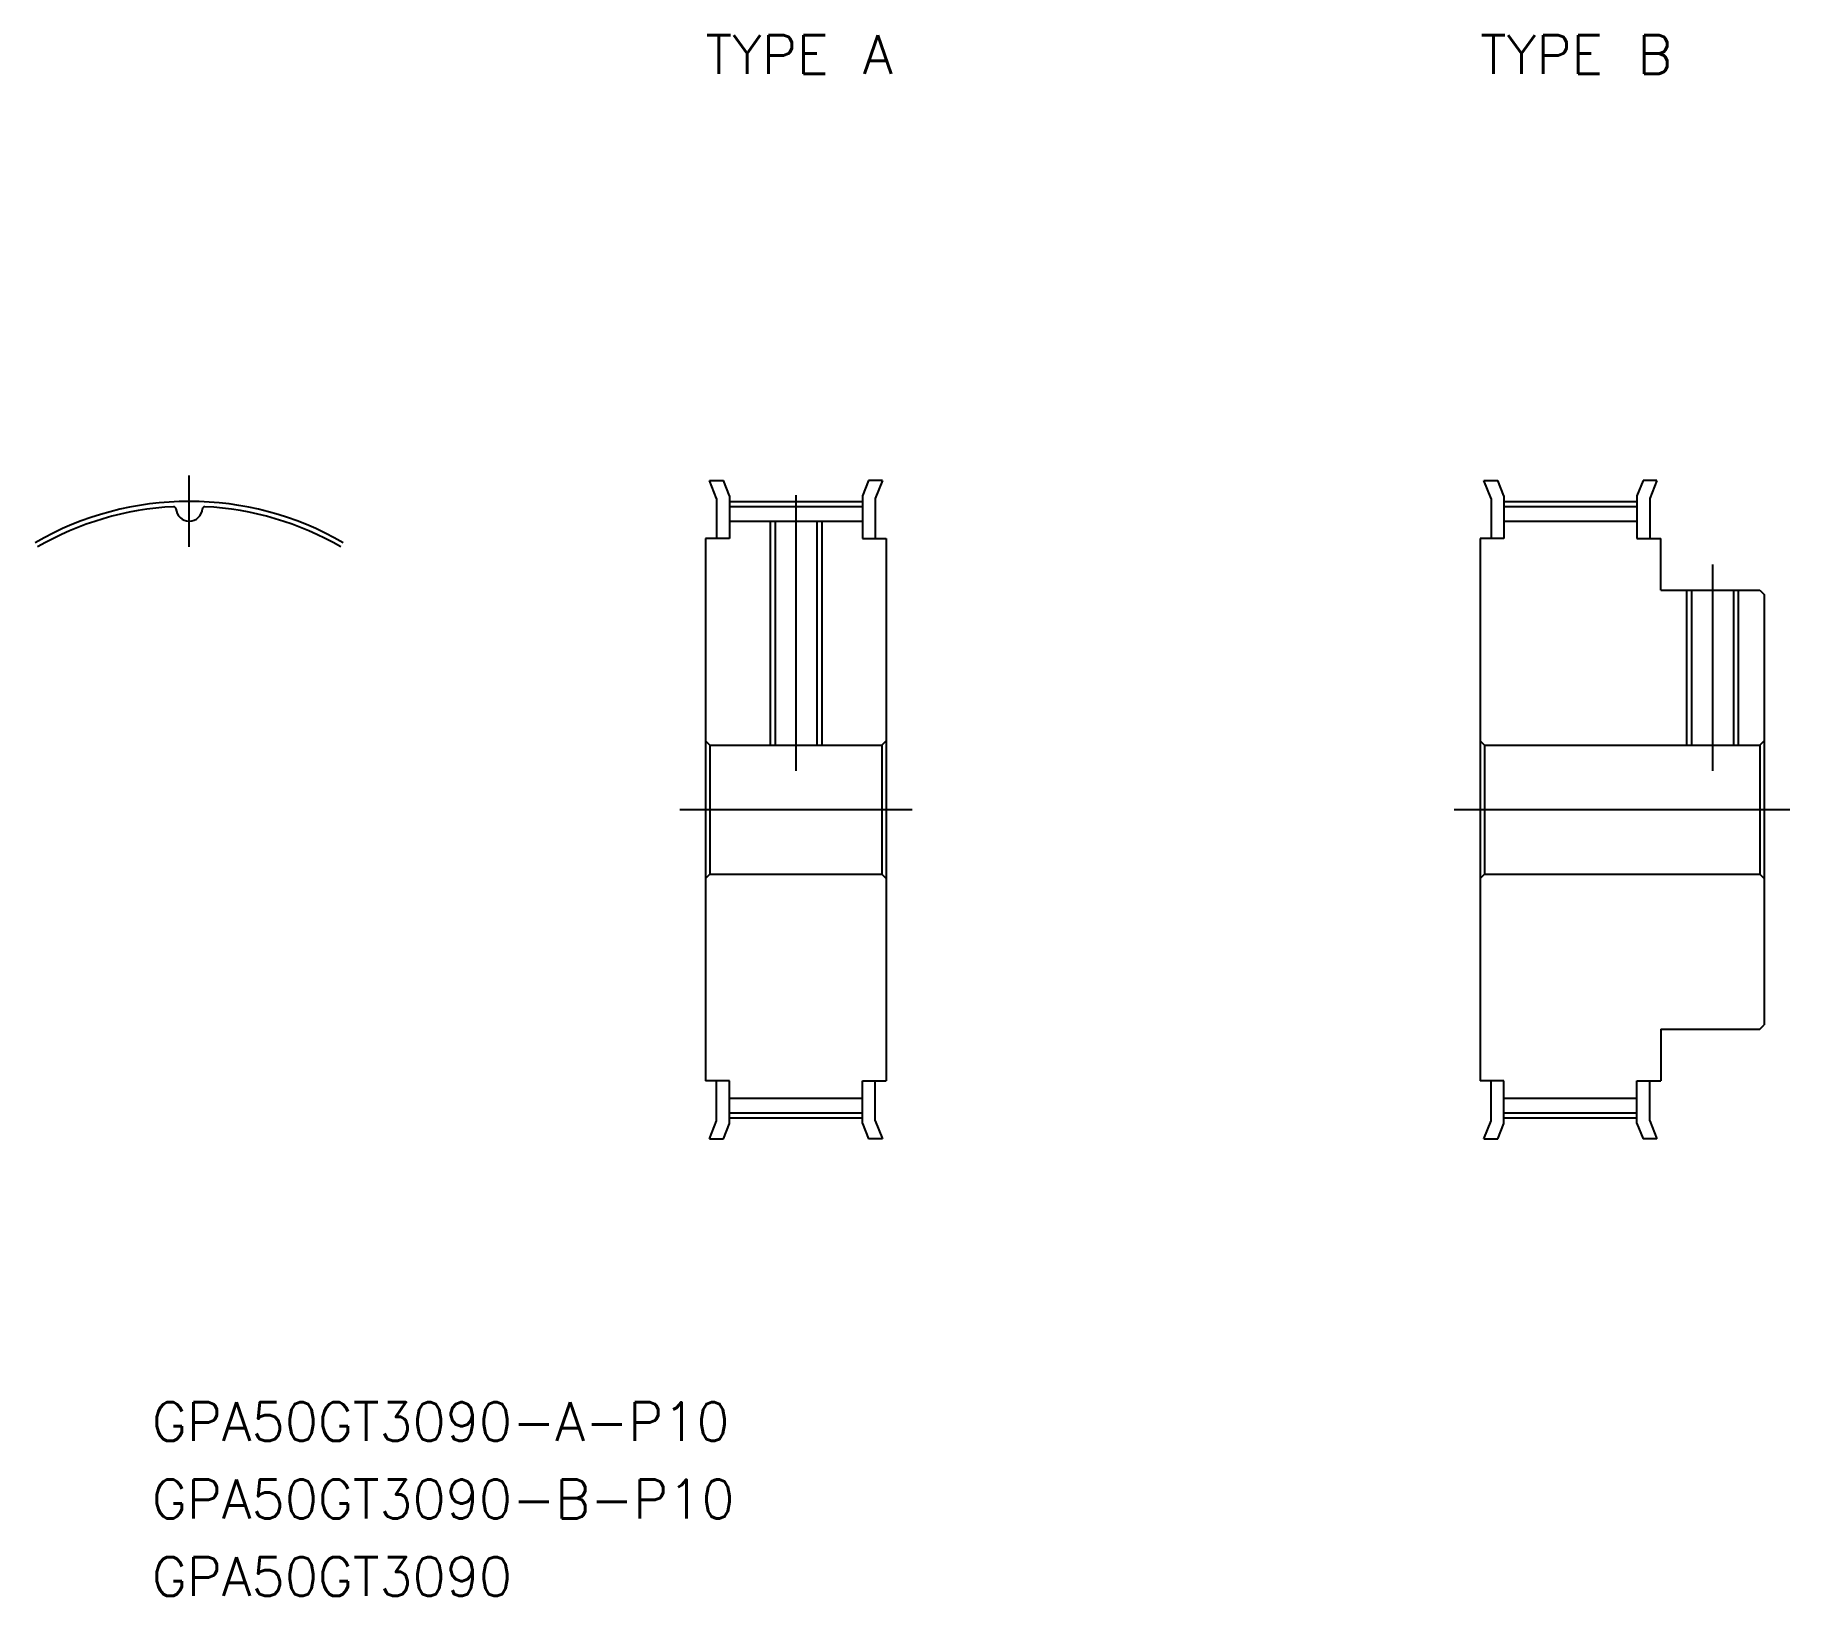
# Model space of a CAD drawing. Extents: x -12 to 124, y -61 to 60.
import ezdxf

# ---------------------------------------------------------------- set-up
doc = ezdxf.new("R2010")
doc.units = 0
doc.linetypes.add('CENTER', pattern=[50.8, 31.75, -6.35, 6.35, -6.35])
doc.layers.get('0').update_dxf_attribs({"linetype": 'CONTINUOUS'})
doc.layers.add('CENTER', color=1, linetype='CONTINUOUS')
doc.styles.get("Standard").update_dxf_attribs({"font": 'txt.shx', "height": 3, "bigfont": 'bigfont.shx'})

msp = doc.modelspace()

# ---------------------------------------------------------------- linework, layer by layer
at = {"color": 7, "linetype": 'CONTINUOUS'}
for p, q in [((40.85, 24.11), (40.3, 25.5)), ((40.3, 25.5), (41.38, 25.5)), ((41.85, 24.3), (41.38, 25.5)), ((52.62, 25.5), (52.15, 24.3)), ((53.7, 25.5), (52.62, 25.5)), ((53.7, 25.5), (53.15, 24.11)), ((100.85, 24.11), (100.3, 25.5)), ((100.3, 25.5), (101.38, 25.5)), ((101.85, 24.3), (101.38, 25.5)), ((112.62, 25.5), (112.15, 24.3)), ((113.7, 25.5), (112.62, 25.5)), ((113.7, 25.5), (113.15, 24.11)), ((40.85, 24.11), (40.85, 21)), ((41.85, 24.3), (41.85, 21)), ((41.85, 23.49), (52.15, 23.49)), ((52.15, 24.3), (52.15, 21)), ((53.15, 24.11), (53.15, 21)), ((100.85, 24.11), (100.85, 21)), ((101.85, 24.3), (101.85, 21)), ((101.85, 23.49), (112.15, 23.49)), ((112.15, 24.3), (112.15, 21)), ((113.15, 24.11), (113.15, 21)), ((41.85, 22.35), (52.15, 22.35)), ((45.38, 22.35), (45.38, 5)), ((48.62, 22.35), (48.62, 5)), ((101.85, 22.35), (112.15, 22.35)), ((40, 21), (40, -21)), ((41.85, 21), (40, 21)), ((52.15, 21), (54, 21)), ((54, 21), (54, -21)), ((100, 21), (100, -21)), ((101.85, 21), (100, 21)), ((112.15, 21), (114, 21)), ((114, 17), (114, 21)), ((114, 17), (121.66, 17)), ((116.38, 17), (116.38, 5)), ((119.62, 17), (119.62, 5)), ((121.66, 17), (122, 16.66)), ((122, 16.66), (122, -16.66)), ((40, 5.34), (40.34, 5)), ((40.34, 5), (53.66, 5)), ((40.34, 5), (40.34, -5)), ((54, 5.34), (53.66, 5)), ((53.66, 5), (53.66, -5)), ((100, 5.34), (100.34, 5)), ((100.34, 5), (121.66, 5)), ((100.34, 5), (100.34, -5)), ((122, 5.34), (121.66, 5)), ((121.66, 5), (121.66, -5)), ((40, -5.34), (40.34, -5)), ((40.34, -5), (53.66, -5)), ((54, -5.34), (53.66, -5)), ((100, -5.34), (100.34, -5)), ((100.34, -5), (121.66, -5)), ((122, -5.34), (121.66, -5)), ((114, -17), (121.66, -17)), ((114, -17), (114, -21)), ((121.66, -17), (122, -16.66)), ((41.85, -21), (40, -21)), ((40.85, -24.11), (40.85, -21)), ((41.85, -24.3), (41.85, -21)), ((52.15, -24.3), (52.15, -21)), ((52.15, -21), (54, -21)), ((53.15, -24.11), (53.15, -21)), ((101.85, -21), (100, -21)), ((100.85, -24.11), (100.85, -21)), ((101.85, -24.3), (101.85, -21)), ((112.15, -24.3), (112.15, -21)), ((112.15, -21), (114, -21)), ((113.15, -24.11), (113.15, -21)), ((41.85, -22.35), (52.15, -22.35)), ((101.85, -22.35), (112.15, -22.35)), ((40.3, -25.5), (40.85, -24.11)), ((41.38, -25.5), (41.85, -24.3)), ((41.85, -23.49), (52.15, -23.49)), ((52.15, -24.3), (52.62, -25.5)), ((53.15, -24.11), (53.7, -25.5)), ((100.3, -25.5), (100.85, -24.11)), ((101.38, -25.5), (101.85, -24.3)), ((101.85, -23.49), (112.15, -23.49)), ((112.15, -24.3), (112.62, -25.5)), ((113.15, -24.11), (113.7, -25.5)), ((40.3, -25.5), (41.38, -25.5)), ((53.7, -25.5), (52.62, -25.5)), ((100.3, -25.5), (101.38, -25.5)), ((113.7, -25.5), (112.62, -25.5))]:
    msp.add_line(p, q, dxfattribs=at)
at = {"color": 3, "linetype": 'CONTINUOUS'}
for p, q in [((45, 22.35), (45, 5)), ((49, 22.35), (49, 5)), ((116, 17), (116, 5)), ((120, 17), (120, 5))]:
    msp.add_line(p, q, dxfattribs=at)
at = {"color": 7, "linetype": 'CONTINUOUS'}
for centre, radius, start, end in [((0, 0), 23.5, 92.9347, 120), ((-1.19, 23.29), 0.171, 3.9564, 92.9347), ((0, 23.38), 1.03, 183.9564, 356.0436), ((1.19, 23.29), 0.171, 87.0653, 176.0436), ((0, 0), 23.5, 60, 87.0653)]:
    msp.add_arc(centre, radius, start, end, dxfattribs=at)
at = {"layer": 'CENTER', "color": 1, "linetype": 'CENTER'}
for p, q in [((0, 20.35), (0, 25.88)), ((41.85, 23.87), (52.15, 23.87)), ((47, 24.35), (47, 3)), ((101.85, 23.87), (112.15, 23.87)), ((118, 19), (118, 3)), ((38, 0), (56, 0)), ((98, 0), (124, 0)), ((41.85, -23.88), (52.15, -23.88)), ((101.85, -23.88), (112.15, -23.88))]:
    msp.add_line(p, q, dxfattribs=at)
msp.add_arc((0, 0), 23.88, 60, 120, dxfattribs=at)

# ---------------------------------------------------------------- texts
at = {"color": 7, "linetype": 'CONTINUOUS'}
for s, p in [('TYPE A', (40, 57)), ('TYPE B', (100, 57)), ('GPA50GT3090-A-P10', (-2.88, -48.9)), ('GPA50GT3090-B-P10', (-2.88, -54.9)), ('GPA50GT3090', (-2.88, -60.9))]:
    msp.add_text(s, height=3, dxfattribs=at).set_placement(p)

doc.saveas('drawing.dxf')
